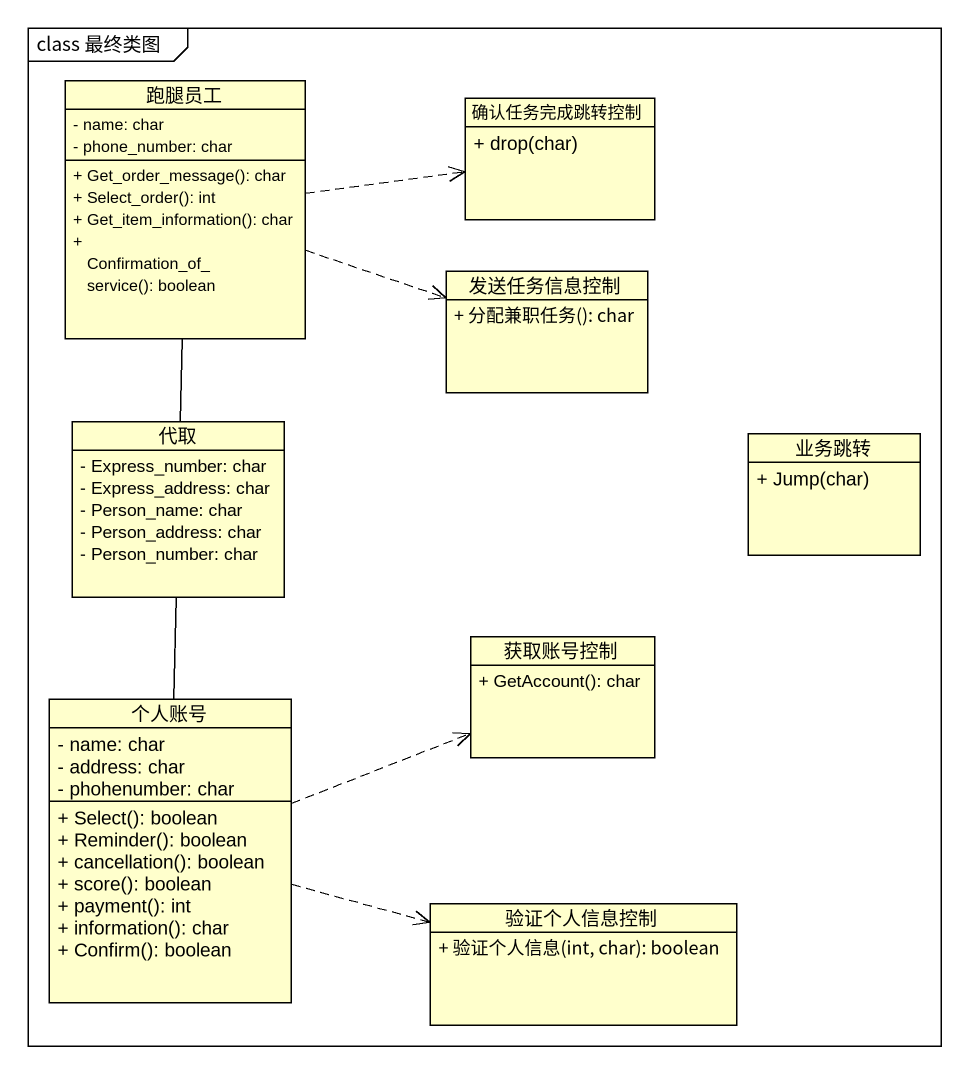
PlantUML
@startuml
mainframe class 最终类图
hide circle
hide empty members
skinparam classAttributeIconSize 0
class 跑腿员工 {
  - name: char
  - phone_number: char
  + Get_order_message(): char
  + Select_order(): int
  + Get_item_information(): char
  + Confirmation_of_service(): boolean
}
class 确认任务完成跳转控制 {
  + drop(char)
}
class 发送任务信息控制 {
  + 分配兼职任务(): char
}
class 代取 {
  - Express_number: char
  - Express_address: char
  - Person_name: char
  - Person_address: char
  - Person_number: char
}
class 业务跳转 {
  + Jump(char)
}
class 获取账号控制 {
  + GetAccount(): char
}
class 个人账号 {
  - name: char
  - address: char
  - phohenumber: char
  + Select(): boolean
  + Reminder(): boolean
  + cancellation(): boolean
  + score(): boolean
  + payment(): int
  + information(): char
  + Confirm(): boolean
}
class 验证个人信息控制 {
  + 验证个人信息(int, char): boolean
}
跑腿员工 .right.> 确认任务完成跳转控制
跑腿员工 .right.> 发送任务信息控制
代取 -up- 跑腿员工
个人账号 -up- 代取
个人账号 .right.> 获取账号控制
个人账号 .right.> 验证个人信息控制
@enduml
